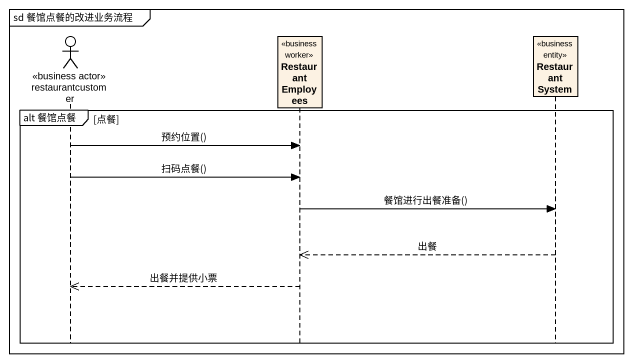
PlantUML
@startuml
mainframe sd 餐馆点餐的改进业务流程
hide footbox
actor restaurantcustomer <<business actor>>
participant RestaurantEmployees <<business worker>>
participant RestaurantSystem <<business entity>>

group alt 餐馆点餐 [点餐]
  restaurantcustomer -> RestaurantEmployees : 预约位置()
  restaurantcustomer -> RestaurantEmployees : 扫码点餐()
  RestaurantEmployees -> RestaurantSystem : 餐馆进行出餐准备()
  RestaurantSystem -->> RestaurantEmployees : 出餐
  RestaurantEmployees -->> restaurantcustomer : 出餐并提供小票
end
@enduml
